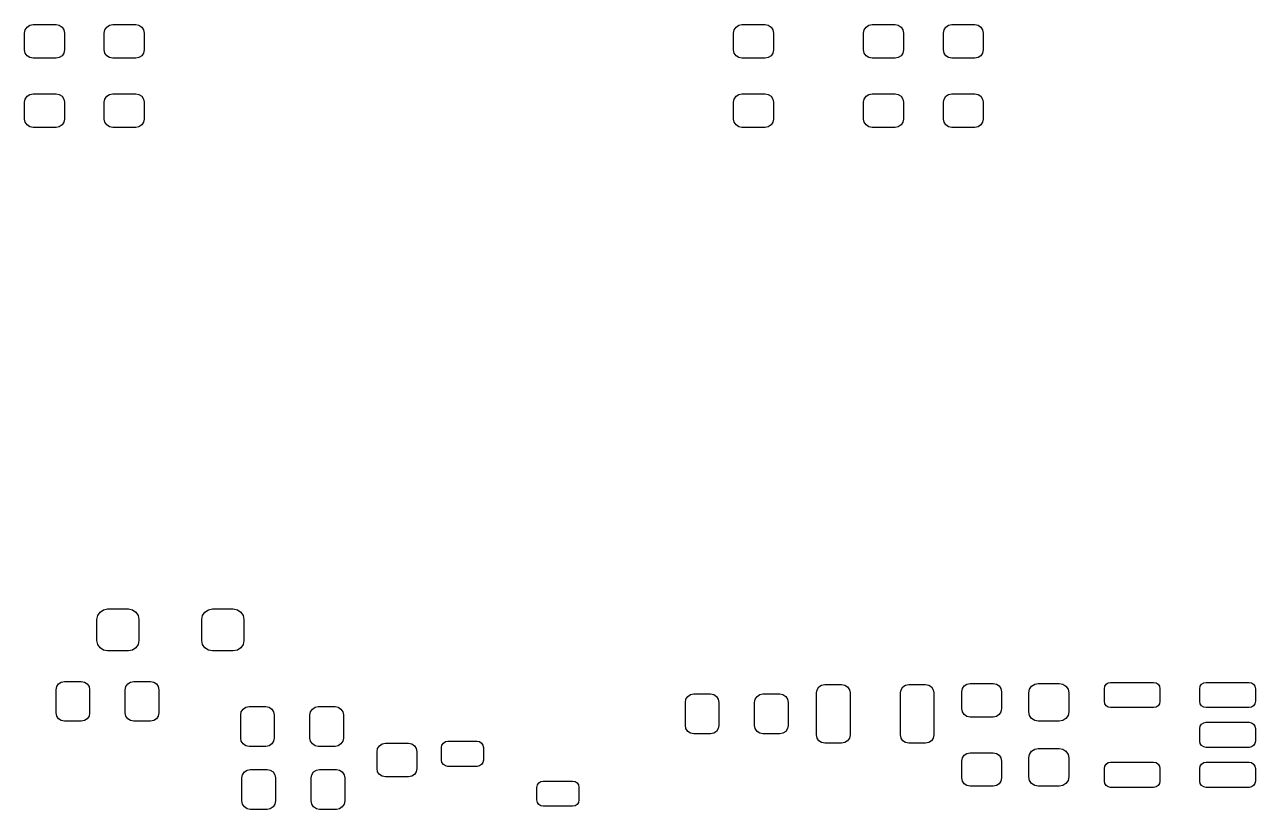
# Model space of a CAD drawing. Extents: x 0.4 to 99.5, y 0.8 to 59.5.
# Drawn here: x 48.82 to 78.16, y 30.42 to 49.12 of the extents above; entities that cross this region are included whole.
import ezdxf

# ---------------------------------------------------------------- set-up
doc = ezdxf.new("R2010")
doc.units = 0
doc.layers.add('BLACK', color=7, linetype='CONTINUOUS')

msp = doc.modelspace()

# ---------------------------------------------------------------- linework, layer by layer
at = {"layer": 'BLACK', "linetype": 'CONTINUOUS'}
for p, q in [((48.825, 48.925), (48.840224, 49.001537)), ((48.840224, 49.001537), (48.883579, 49.066421)), ((48.883579, 49.066421), (48.948463, 49.109776)), ((48.948463, 49.109776), (49.025, 49.125)), ((49.025, 49.125), (49.575, 49.125)), ((49.575, 49.125), (49.651537, 49.109776)), ((49.651537, 49.109776), (49.716421, 49.066421)), ((49.716421, 49.066421), (49.759776, 49.001537)), ((49.759776, 49.001537), (49.775, 48.925)), ((50.725, 48.925), (50.740224, 49.001537)), ((50.740224, 49.001537), (50.783579, 49.066421)), ((50.783579, 49.066421), (50.848463, 49.109776)), ((50.848463, 49.109776), (50.925, 49.125)), ((50.925, 49.125), (51.475, 49.125)), ((51.475, 49.125), (51.551537, 49.109776)), ((51.551537, 49.109776), (51.616421, 49.066421)), ((51.616421, 49.066421), (51.659776, 49.001537)), ((51.659776, 49.001537), (51.675, 48.925)), ((65.725, 48.925), (65.740224, 49.001537)), ((65.740224, 49.001537), (65.783579, 49.066421)), ((65.783579, 49.066421), (65.848463, 49.109776)), ((65.848463, 49.109776), (65.925, 49.125)), ((65.925, 49.125), (66.475, 49.125)), ((66.475, 49.125), (66.551537, 49.109776)), ((66.551537, 49.109776), (66.616421, 49.066421)), ((66.616421, 49.066421), (66.659776, 49.001537)), ((66.659776, 49.001537), (66.675, 48.925)), ((68.825, 48.925), (68.840224, 49.001537)), ((68.840224, 49.001537), (68.883579, 49.066421)), ((68.883579, 49.066421), (68.948463, 49.109776)), ((68.948463, 49.109776), (69.025, 49.125)), ((69.025, 49.125), (69.575, 49.125)), ((69.575, 49.125), (69.651537, 49.109776)), ((69.651537, 49.109776), (69.716421, 49.066421)), ((69.716421, 49.066421), (69.759776, 49.001537)), ((69.759776, 49.001537), (69.775, 48.925)), ((70.725, 48.925), (70.740224, 49.001537)), ((70.740224, 49.001537), (70.783579, 49.066421)), ((70.783579, 49.066421), (70.848463, 49.109776)), ((70.848463, 49.109776), (70.925, 49.125)), ((70.925, 49.125), (71.475, 49.125)), ((71.475, 49.125), (71.551537, 49.109776)), ((71.551537, 49.109776), (71.616421, 49.066421)), ((71.616421, 49.066421), (71.659776, 49.001537)), ((71.659776, 49.001537), (71.675, 48.925)), ((48.825, 48.525), (48.825, 48.925)), ((49.775, 48.925), (49.775, 48.525)), ((50.725, 48.525), (50.725, 48.925)), ((51.675, 48.925), (51.675, 48.525)), ((65.725, 48.525), (65.725, 48.925)), ((66.675, 48.925), (66.675, 48.525)), ((68.825, 48.525), (68.825, 48.925)), ((69.775, 48.925), (69.775, 48.525)), ((70.725, 48.525), (70.725, 48.925)), ((71.675, 48.925), (71.675, 48.525)), ((48.840224, 48.448463), (48.825, 48.525)), ((48.883579, 48.383579), (48.840224, 48.448463)), ((49.759776, 48.448463), (49.716421, 48.383579)), ((49.775, 48.525), (49.759776, 48.448463)), ((50.740224, 48.448463), (50.725, 48.525)), ((50.783579, 48.383579), (50.740224, 48.448463)), ((51.659776, 48.448463), (51.616421, 48.383579)), ((51.675, 48.525), (51.659776, 48.448463)), ((65.740224, 48.448463), (65.725, 48.525)), ((65.783579, 48.383579), (65.740224, 48.448463)), ((66.659776, 48.448463), (66.616421, 48.383579)), ((66.675, 48.525), (66.659776, 48.448463)), ((68.840224, 48.448463), (68.825, 48.525)), ((68.883579, 48.383579), (68.840224, 48.448463)), ((69.759776, 48.448463), (69.716421, 48.383579)), ((69.775, 48.525), (69.759776, 48.448463)), ((70.740224, 48.448463), (70.725, 48.525)), ((70.783579, 48.383579), (70.740224, 48.448463)), ((71.659776, 48.448463), (71.616421, 48.383579)), ((71.675, 48.525), (71.659776, 48.448463)), ((48.948463, 48.340224), (48.883579, 48.383579)), ((49.025, 48.325), (48.948463, 48.340224)), ((49.575, 48.325), (49.025, 48.325)), ((49.651537, 48.340224), (49.575, 48.325)), ((49.716421, 48.383579), (49.651537, 48.340224)), ((50.848463, 48.340224), (50.783579, 48.383579)), ((50.925, 48.325), (50.848463, 48.340224)), ((51.475, 48.325), (50.925, 48.325)), ((51.551537, 48.340224), (51.475, 48.325)), ((51.616421, 48.383579), (51.551537, 48.340224)), ((65.848463, 48.340224), (65.783579, 48.383579)), ((65.925, 48.325), (65.848463, 48.340224)), ((66.475, 48.325), (65.925, 48.325)), ((66.551537, 48.340224), (66.475, 48.325)), ((66.616421, 48.383579), (66.551537, 48.340224)), ((68.948463, 48.340224), (68.883579, 48.383579)), ((69.025, 48.325), (68.948463, 48.340224)), ((69.575, 48.325), (69.025, 48.325)), ((69.651537, 48.340224), (69.575, 48.325)), ((69.716421, 48.383579), (69.651537, 48.340224)), ((70.848463, 48.340224), (70.783579, 48.383579)), ((70.925, 48.325), (70.848463, 48.340224)), ((71.475, 48.325), (70.925, 48.325)), ((71.551537, 48.340224), (71.475, 48.325)), ((71.616421, 48.383579), (71.551537, 48.340224)), ((48.825, 47.275), (48.840224, 47.351537)), ((48.825, 46.875), (48.825, 47.275)), ((48.840224, 47.351537), (48.883579, 47.416421)), ((48.883579, 47.416421), (48.948463, 47.459776)), ((48.948463, 47.459776), (49.025, 47.475)), ((49.025, 47.475), (49.575, 47.475)), ((49.575, 47.475), (49.651537, 47.459776)), ((49.651537, 47.459776), (49.716421, 47.416421)), ((49.716421, 47.416421), (49.759776, 47.351537)), ((49.759776, 47.351537), (49.775, 47.275)), ((49.775, 47.275), (49.775, 46.875)), ((50.725, 47.275), (50.740224, 47.351537)), ((50.725, 46.875), (50.725, 47.275)), ((50.740224, 47.351537), (50.783579, 47.416421)), ((50.783579, 47.416421), (50.848463, 47.459776)), ((50.848463, 47.459776), (50.925, 47.475)), ((50.925, 47.475), (51.475, 47.475)), ((51.475, 47.475), (51.551537, 47.459776)), ((51.551537, 47.459776), (51.616421, 47.416421)), ((51.616421, 47.416421), (51.659776, 47.351537)), ((51.659776, 47.351537), (51.675, 47.275)), ((51.675, 47.275), (51.675, 46.875)), ((65.725, 47.275), (65.740224, 47.351537)), ((65.725, 46.875), (65.725, 47.275)), ((65.740224, 47.351537), (65.783579, 47.416421)), ((65.783579, 47.416421), (65.848463, 47.459776)), ((65.848463, 47.459776), (65.925, 47.475)), ((65.925, 47.475), (66.475, 47.475)), ((66.475, 47.475), (66.551537, 47.459776)), ((66.551537, 47.459776), (66.616421, 47.416421)), ((66.616421, 47.416421), (66.659776, 47.351537)), ((66.659776, 47.351537), (66.675, 47.275)), ((66.675, 47.275), (66.675, 46.875)), ((68.825, 47.275), (68.840224, 47.351537)), ((68.825, 46.875), (68.825, 47.275)), ((68.840224, 47.351537), (68.883579, 47.416421)), ((68.883579, 47.416421), (68.948463, 47.459776)), ((68.948463, 47.459776), (69.025, 47.475)), ((69.025, 47.475), (69.575, 47.475)), ((69.575, 47.475), (69.651537, 47.459776)), ((69.651537, 47.459776), (69.716421, 47.416421)), ((69.716421, 47.416421), (69.759776, 47.351537)), ((69.759776, 47.351537), (69.775, 47.275)), ((69.775, 47.275), (69.775, 46.875)), ((70.725, 47.275), (70.740224, 47.351537)), ((70.725, 46.875), (70.725, 47.275)), ((70.740224, 47.351537), (70.783579, 47.416421)), ((70.783579, 47.416421), (70.848463, 47.459776)), ((70.848463, 47.459776), (70.925, 47.475)), ((70.925, 47.475), (71.475, 47.475)), ((71.475, 47.475), (71.551537, 47.459776)), ((71.551537, 47.459776), (71.616421, 47.416421)), ((71.616421, 47.416421), (71.659776, 47.351537)), ((71.659776, 47.351537), (71.675, 47.275)), ((71.675, 47.275), (71.675, 46.875)), ((48.840224, 46.798463), (48.825, 46.875)), ((48.883579, 46.733579), (48.840224, 46.798463)), ((48.948463, 46.690224), (48.883579, 46.733579)), ((49.025, 46.675), (48.948463, 46.690224)), ((49.575, 46.675), (49.025, 46.675)), ((49.651537, 46.690224), (49.575, 46.675)), ((49.716421, 46.733579), (49.651537, 46.690224)), ((49.759776, 46.798463), (49.716421, 46.733579)), ((49.775, 46.875), (49.759776, 46.798463)), ((50.740224, 46.798463), (50.725, 46.875)), ((50.783579, 46.733579), (50.740224, 46.798463)), ((50.848463, 46.690224), (50.783579, 46.733579)), ((50.925, 46.675), (50.848463, 46.690224)), ((51.475, 46.675), (50.925, 46.675)), ((51.551537, 46.690224), (51.475, 46.675)), ((51.616421, 46.733579), (51.551537, 46.690224)), ((51.659776, 46.798463), (51.616421, 46.733579)), ((51.675, 46.875), (51.659776, 46.798463)), ((65.740224, 46.798463), (65.725, 46.875)), ((65.783579, 46.733579), (65.740224, 46.798463)), ((65.848463, 46.690224), (65.783579, 46.733579)), ((65.925, 46.675), (65.848463, 46.690224)), ((66.475, 46.675), (65.925, 46.675)), ((66.551537, 46.690224), (66.475, 46.675)), ((66.616421, 46.733579), (66.551537, 46.690224)), ((66.659776, 46.798463), (66.616421, 46.733579)), ((66.675, 46.875), (66.659776, 46.798463)), ((68.840224, 46.798463), (68.825, 46.875)), ((68.883579, 46.733579), (68.840224, 46.798463)), ((68.948463, 46.690224), (68.883579, 46.733579)), ((69.025, 46.675), (68.948463, 46.690224)), ((69.575, 46.675), (69.025, 46.675)), ((69.651537, 46.690224), (69.575, 46.675)), ((69.716421, 46.733579), (69.651537, 46.690224)), ((69.759776, 46.798463), (69.716421, 46.733579)), ((69.775, 46.875), (69.759776, 46.798463)), ((70.740224, 46.798463), (70.725, 46.875)), ((70.783579, 46.733579), (70.740224, 46.798463)), ((70.848463, 46.690224), (70.783579, 46.733579)), ((70.925, 46.675), (70.848463, 46.690224)), ((71.475, 46.675), (70.925, 46.675)), ((71.551537, 46.690224), (71.475, 46.675)), ((71.616421, 46.733579), (71.551537, 46.690224)), ((71.659776, 46.798463), (71.616421, 46.733579)), ((71.675, 46.875), (71.659776, 46.798463)), ((50.55, 34.95), (50.56903, 35.045671)), ((50.55, 34.45), (50.55, 34.95)), ((50.56903, 35.045671), (50.623223, 35.126777)), ((50.623223, 35.126777), (50.704329, 35.18097)), ((50.704329, 35.18097), (50.8, 35.2)), ((50.8, 35.2), (51.3, 35.2)), ((51.3, 35.2), (51.395671, 35.18097)), ((51.395671, 35.18097), (51.476777, 35.126777)), ((51.476777, 35.126777), (51.53097, 35.045671)), ((51.53097, 35.045671), (51.55, 34.95)), ((51.55, 34.95), (51.55, 34.45)), ((53.05, 34.95), (53.06903, 35.045671)), ((53.05, 34.45), (53.05, 34.95)), ((53.06903, 35.045671), (53.123223, 35.126777)), ((53.123223, 35.126777), (53.204329, 35.18097)), ((53.204329, 35.18097), (53.3, 35.2)), ((53.3, 35.2), (53.8, 35.2)), ((53.8, 35.2), (53.895671, 35.18097)), ((53.895671, 35.18097), (53.976777, 35.126777)), ((53.976777, 35.126777), (54.03097, 35.045671)), ((54.03097, 35.045671), (54.05, 34.95)), ((54.05, 34.95), (54.05, 34.45)), ((50.56903, 34.354329), (50.55, 34.45)), ((50.623223, 34.273223), (50.56903, 34.354329)), ((51.53097, 34.354329), (51.476777, 34.273223)), ((51.55, 34.45), (51.53097, 34.354329)), ((53.06903, 34.354329), (53.05, 34.45)), ((53.123223, 34.273223), (53.06903, 34.354329)), ((54.03097, 34.354329), (53.976777, 34.273223)), ((54.05, 34.45), (54.03097, 34.354329)), ((50.704329, 34.21903), (50.623223, 34.273223)), ((50.8, 34.2), (50.704329, 34.21903)), ((51.3, 34.2), (50.8, 34.2)), ((51.395671, 34.21903), (51.3, 34.2)), ((51.476777, 34.273223), (51.395671, 34.21903)), ((53.204329, 34.21903), (53.123223, 34.273223)), ((53.3, 34.2), (53.204329, 34.21903)), ((53.8, 34.2), (53.3, 34.2)), ((53.895671, 34.21903), (53.8, 34.2)), ((53.976777, 34.273223), (53.895671, 34.21903)), ((49.633579, 33.416421), (49.698463, 33.459776)), ((49.698463, 33.459776), (49.775, 33.475)), ((49.775, 33.475), (50.175, 33.475)), ((50.175, 33.475), (50.251537, 33.459776)), ((50.251537, 33.459776), (50.316421, 33.416421)), ((51.283579, 33.416421), (51.348463, 33.459776)), ((51.348463, 33.459776), (51.425, 33.475)), ((51.425, 33.475), (51.825, 33.475)), ((51.825, 33.475), (51.901537, 33.459776)), ((51.901537, 33.459776), (51.966421, 33.416421)), ((74.655097, 33.438582), (74.7125, 33.45)), ((74.7125, 33.45), (75.7375, 33.45)), ((75.7375, 33.45), (75.794903, 33.438582)), ((76.930097, 33.438582), (76.9875, 33.45)), ((76.9875, 33.45), (78.0125, 33.45)), ((78.0125, 33.45), (78.069903, 33.438582)), ((49.575, 33.275), (49.590224, 33.351537)), ((49.575, 32.725), (49.575, 33.275)), ((49.590224, 33.351537), (49.633579, 33.416421)), ((50.316421, 33.416421), (50.359776, 33.351537)), ((50.359776, 33.351537), (50.375, 33.275)), ((50.375, 33.275), (50.375, 32.725)), ((51.225, 33.275), (51.240224, 33.351537)), ((51.225, 32.725), (51.225, 33.275)), ((51.240224, 33.351537), (51.283579, 33.416421)), ((51.966421, 33.416421), (52.009776, 33.351537)), ((52.009776, 33.351537), (52.025, 33.275)), ((52.025, 33.275), (52.025, 32.725)), ((64.633579, 33.116421), (64.698463, 33.159776)), ((64.698463, 33.159776), (64.775, 33.175)), ((64.775, 33.175), (65.175, 33.175)), ((65.175, 33.175), (65.251537, 33.159776)), ((65.251537, 33.159776), (65.316421, 33.116421)), ((66.283579, 33.116421), (66.348463, 33.159776)), ((66.348463, 33.159776), (66.425, 33.175)), ((66.425, 33.175), (66.825, 33.175)), ((66.825, 33.175), (66.901537, 33.159776)), ((66.901537, 33.159776), (66.966421, 33.116421)), ((67.7, 33.2), (67.715224, 33.276537)), ((67.7, 32.2), (67.7, 33.2)), ((67.715224, 33.276537), (67.758579, 33.341421)), ((67.758579, 33.341421), (67.823463, 33.384776)), ((67.823463, 33.384776), (67.9, 33.4)), ((67.9, 33.4), (68.3, 33.4)), ((68.3, 33.4), (68.376537, 33.384776)), ((68.376537, 33.384776), (68.441421, 33.341421)), ((68.441421, 33.341421), (68.484776, 33.276537)), ((68.484776, 33.276537), (68.5, 33.2)), ((68.5, 33.2), (68.5, 32.2)), ((69.7, 33.2), (69.715224, 33.276537)), ((69.7, 32.2), (69.7, 33.2)), ((69.715224, 33.276537), (69.758579, 33.341421)), ((69.758579, 33.341421), (69.823463, 33.384776)), ((69.823463, 33.384776), (69.9, 33.4)), ((69.9, 33.4), (70.3, 33.4)), ((70.3, 33.4), (70.376537, 33.384776)), ((70.376537, 33.384776), (70.441421, 33.341421)), ((70.441421, 33.341421), (70.484776, 33.276537)), ((70.484776, 33.276537), (70.5, 33.2)), ((70.5, 33.2), (70.5, 32.2)), ((71.163361, 33.225), (71.178585, 33.301537)), ((71.163361, 32.825), (71.163361, 33.225)), ((71.178585, 33.301537), (71.22194, 33.366421)), ((71.22194, 33.366421), (71.286824, 33.409776)), ((71.286824, 33.409776), (71.363361, 33.425)), ((71.363361, 33.425), (71.913361, 33.425)), ((71.913361, 33.425), (71.989898, 33.409776)), ((71.989898, 33.409776), (72.054782, 33.366421)), ((72.054782, 33.366421), (72.098137, 33.301537)), ((72.098137, 33.301537), (72.113361, 33.225)), ((72.113361, 33.225), (72.113361, 32.825)), ((72.763361, 33.2), (72.780488, 33.286104)), ((72.763361, 32.75), (72.763361, 33.2)), ((72.780488, 33.286104), (72.829262, 33.359099)), ((72.829262, 33.359099), (72.902257, 33.407873)), ((72.902257, 33.407873), (72.988361, 33.425)), ((72.988361, 33.425), (73.488361, 33.425)), ((73.488361, 33.425), (73.574465, 33.407873)), ((73.574465, 33.407873), (73.64746, 33.359099)), ((73.64746, 33.359099), (73.696234, 33.286104)), ((73.696234, 33.286104), (73.713361, 33.2)), ((73.713361, 33.2), (73.713361, 32.75)), ((74.5625, 33.3), (74.573918, 33.357403)), ((74.5625, 33), (74.5625, 33.3)), ((74.573918, 33.357403), (74.606434, 33.406066)), ((74.606434, 33.406066), (74.655097, 33.438582)), ((75.794903, 33.438582), (75.843566, 33.406066)), ((75.843566, 33.406066), (75.876082, 33.357403)), ((75.876082, 33.357403), (75.8875, 33.3)), ((75.8875, 33.3), (75.8875, 33)), ((76.8375, 33.3), (76.848918, 33.357403)), ((76.8375, 33), (76.8375, 33.3)), ((76.848918, 33.357403), (76.881434, 33.406066)), ((76.881434, 33.406066), (76.930097, 33.438582)), ((78.069903, 33.438582), (78.118566, 33.406066)), ((78.118566, 33.406066), (78.151082, 33.357403)), ((78.151082, 33.357403), (78.1625, 33.3)), ((78.1625, 33.3), (78.1625, 33)), ((54.033579, 32.816421), (54.098463, 32.859776)), ((54.098463, 32.859776), (54.175, 32.875)), ((54.175, 32.875), (54.575, 32.875)), ((54.575, 32.875), (54.651537, 32.859776)), ((54.651537, 32.859776), (54.716421, 32.816421)), ((55.683579, 32.816421), (55.748463, 32.859776)), ((55.748463, 32.859776), (55.825, 32.875)), ((55.825, 32.875), (56.225, 32.875)), ((56.225, 32.875), (56.301537, 32.859776)), ((56.301537, 32.859776), (56.366421, 32.816421)), ((64.575, 32.975), (64.590224, 33.051537)), ((64.575, 32.425), (64.575, 32.975)), ((64.590224, 33.051537), (64.633579, 33.116421)), ((65.316421, 33.116421), (65.359776, 33.051537)), ((65.359776, 33.051537), (65.375, 32.975)), ((65.375, 32.975), (65.375, 32.425)), ((66.225, 32.975), (66.240224, 33.051537)), ((66.225, 32.425), (66.225, 32.975)), ((66.240224, 33.051537), (66.283579, 33.116421)), ((66.966421, 33.116421), (67.009776, 33.051537)), ((67.009776, 33.051537), (67.025, 32.975)), ((67.025, 32.975), (67.025, 32.425)), ((74.573918, 32.942597), (74.5625, 33)), ((74.606434, 32.893934), (74.573918, 32.942597)), ((74.655097, 32.861418), (74.606434, 32.893934)), ((74.7125, 32.85), (74.655097, 32.861418)), ((75.794903, 32.861418), (75.7375, 32.85)), ((75.843566, 32.893934), (75.794903, 32.861418)), ((75.876082, 32.942597), (75.843566, 32.893934)), ((75.8875, 33), (75.876082, 32.942597)), ((76.848918, 32.942597), (76.8375, 33)), ((76.881434, 32.893934), (76.848918, 32.942597)), ((76.930097, 32.861418), (76.881434, 32.893934)), ((76.9875, 32.85), (76.930097, 32.861418)), ((78.069903, 32.861418), (78.0125, 32.85)), ((78.118566, 32.893934), (78.069903, 32.861418)), ((78.151082, 32.942597), (78.118566, 32.893934)), ((78.1625, 33), (78.151082, 32.942597)), ((49.590224, 32.648463), (49.575, 32.725)), ((49.633579, 32.583579), (49.590224, 32.648463)), ((49.698463, 32.540224), (49.633579, 32.583579)), ((50.316421, 32.583579), (50.251537, 32.540224)), ((50.359776, 32.648463), (50.316421, 32.583579)), ((50.375, 32.725), (50.359776, 32.648463)), ((51.240224, 32.648463), (51.225, 32.725)), ((51.283579, 32.583579), (51.240224, 32.648463)), ((51.348463, 32.540224), (51.283579, 32.583579)), ((51.966421, 32.583579), (51.901537, 32.540224)), ((52.009776, 32.648463), (51.966421, 32.583579)), ((52.025, 32.725), (52.009776, 32.648463)), ((53.975, 32.675), (53.990224, 32.751537)), ((53.975, 32.125), (53.975, 32.675)), ((53.990224, 32.751537), (54.033579, 32.816421)), ((54.716421, 32.816421), (54.759776, 32.751537)), ((54.759776, 32.751537), (54.775, 32.675)), ((54.775, 32.675), (54.775, 32.125)), ((55.625, 32.675), (55.640224, 32.751537)), ((55.625, 32.125), (55.625, 32.675)), ((55.640224, 32.751537), (55.683579, 32.816421)), ((56.366421, 32.816421), (56.409776, 32.751537)), ((56.409776, 32.751537), (56.425, 32.675)), ((56.425, 32.675), (56.425, 32.125)), ((71.178585, 32.748463), (71.163361, 32.825)), ((71.22194, 32.683579), (71.178585, 32.748463)), ((71.286824, 32.640224), (71.22194, 32.683579)), ((71.363361, 32.625), (71.286824, 32.640224)), ((71.913361, 32.625), (71.363361, 32.625)), ((71.989898, 32.640224), (71.913361, 32.625)), ((72.054782, 32.683579), (71.989898, 32.640224)), ((72.098137, 32.748463), (72.054782, 32.683579)), ((72.113361, 32.825), (72.098137, 32.748463)), ((72.780488, 32.663896), (72.763361, 32.75)), ((72.829262, 32.590901), (72.780488, 32.663896)), ((72.902257, 32.542127), (72.829262, 32.590901)), ((73.64746, 32.590901), (73.574465, 32.542127)), ((73.696234, 32.663896), (73.64746, 32.590901)), ((73.713361, 32.75), (73.696234, 32.663896)), ((75.7375, 32.85), (74.7125, 32.85)), ((78.0125, 32.85), (76.9875, 32.85)), ((49.775, 32.525), (49.698463, 32.540224)), ((50.175, 32.525), (49.775, 32.525)), ((50.251537, 32.540224), (50.175, 32.525)), ((51.425, 32.525), (51.348463, 32.540224)), ((51.825, 32.525), (51.425, 32.525)), ((51.901537, 32.540224), (51.825, 32.525)), ((64.590224, 32.348463), (64.575, 32.425)), ((64.633579, 32.283579), (64.590224, 32.348463)), ((64.698463, 32.240224), (64.633579, 32.283579)), ((65.316421, 32.283579), (65.251537, 32.240224)), ((65.359776, 32.348463), (65.316421, 32.283579)), ((65.375, 32.425), (65.359776, 32.348463)), ((66.240224, 32.348463), (66.225, 32.425)), ((66.283579, 32.283579), (66.240224, 32.348463)), ((66.348463, 32.240224), (66.283579, 32.283579)), ((66.966421, 32.283579), (66.901537, 32.240224)), ((67.009776, 32.348463), (66.966421, 32.283579)), ((67.025, 32.425), (67.009776, 32.348463)), ((72.988361, 32.525), (72.902257, 32.542127)), ((73.488361, 32.525), (72.988361, 32.525)), ((73.574465, 32.542127), (73.488361, 32.525)), ((76.8375, 32.35), (76.848918, 32.407403)), ((76.8375, 32.05), (76.8375, 32.35)), ((76.848918, 32.407403), (76.881434, 32.456066)), ((76.881434, 32.456066), (76.930097, 32.488582)), ((76.930097, 32.488582), (76.9875, 32.5)), ((76.9875, 32.5), (78.0125, 32.5)), ((78.0125, 32.5), (78.069903, 32.488582)), ((78.069903, 32.488582), (78.118566, 32.456066)), ((78.118566, 32.456066), (78.151082, 32.407403)), ((78.151082, 32.407403), (78.1625, 32.35)), ((78.1625, 32.35), (78.1625, 32.05)), ((53.990224, 32.048463), (53.975, 32.125)), ((54.033579, 31.983579), (53.990224, 32.048463)), ((54.098463, 31.940224), (54.033579, 31.983579)), ((54.716421, 31.983579), (54.651537, 31.940224)), ((54.759776, 32.048463), (54.716421, 31.983579)), ((54.775, 32.125), (54.759776, 32.048463)), ((55.640224, 32.048463), (55.625, 32.125)), ((55.683579, 31.983579), (55.640224, 32.048463)), ((55.748463, 31.940224), (55.683579, 31.983579)), ((56.366421, 31.983579), (56.301537, 31.940224)), ((56.409776, 32.048463), (56.366421, 31.983579)), ((56.425, 32.125), (56.409776, 32.048463)), ((57.283579, 31.941421), (57.348463, 31.984776)), ((57.348463, 31.984776), (57.425, 32)), ((57.425, 32), (57.975, 32)), ((57.975, 32), (58.051537, 31.984776)), ((58.051537, 31.984776), (58.116421, 31.941421)), ((58.773918, 31.957403), (58.806434, 32.006066)), ((58.806434, 32.006066), (58.855097, 32.038582)), ((58.855097, 32.038582), (58.9125, 32.05)), ((58.9125, 32.05), (59.6125, 32.05)), ((59.6125, 32.05), (59.669903, 32.038582)), ((59.669903, 32.038582), (59.718566, 32.006066)), ((59.718566, 32.006066), (59.751082, 31.957403)), ((64.775, 32.225), (64.698463, 32.240224)), ((65.175, 32.225), (64.775, 32.225)), ((65.251537, 32.240224), (65.175, 32.225)), ((66.425, 32.225), (66.348463, 32.240224)), ((66.825, 32.225), (66.425, 32.225)), ((66.901537, 32.240224), (66.825, 32.225)), ((67.715224, 32.123463), (67.7, 32.2)), ((67.758579, 32.058579), (67.715224, 32.123463)), ((67.823463, 32.015224), (67.758579, 32.058579)), ((67.9, 32), (67.823463, 32.015224)), ((68.3, 32), (67.9, 32)), ((68.376537, 32.015224), (68.3, 32)), ((68.441421, 32.058579), (68.376537, 32.015224)), ((68.484776, 32.123463), (68.441421, 32.058579)), ((68.5, 32.2), (68.484776, 32.123463)), ((69.715224, 32.123463), (69.7, 32.2)), ((69.758579, 32.058579), (69.715224, 32.123463)), ((69.823463, 32.015224), (69.758579, 32.058579)), ((69.9, 32), (69.823463, 32.015224)), ((70.3, 32), (69.9, 32)), ((70.376537, 32.015224), (70.3, 32)), ((70.441421, 32.058579), (70.376537, 32.015224)), ((70.484776, 32.123463), (70.441421, 32.058579)), ((70.5, 32.2), (70.484776, 32.123463)), ((76.848918, 31.992597), (76.8375, 32.05)), ((76.881434, 31.943934), (76.848918, 31.992597)), ((78.151082, 31.992597), (78.118566, 31.943934)), ((78.1625, 32.05), (78.151082, 31.992597)), ((54.175, 31.925), (54.098463, 31.940224)), ((54.575, 31.925), (54.175, 31.925)), ((54.651537, 31.940224), (54.575, 31.925)), ((55.825, 31.925), (55.748463, 31.940224)), ((56.225, 31.925), (55.825, 31.925)), ((56.301537, 31.940224), (56.225, 31.925)), ((57.225, 31.8), (57.240224, 31.876537)), ((57.225, 31.4), (57.225, 31.8)), ((57.240224, 31.876537), (57.283579, 31.941421)), ((58.116421, 31.941421), (58.159776, 31.876537)), ((58.159776, 31.876537), (58.175, 31.8)), ((58.175, 31.8), (58.175, 31.4)), ((58.7625, 31.9), (58.773918, 31.957403)), ((58.7625, 31.6), (58.7625, 31.9)), ((59.751082, 31.957403), (59.7625, 31.9)), ((59.7625, 31.9), (59.7625, 31.6)), ((71.178585, 31.651537), (71.22194, 31.716421)), ((71.22194, 31.716421), (71.286824, 31.759776)), ((71.286824, 31.759776), (71.363361, 31.775)), ((71.363361, 31.775), (71.913361, 31.775)), ((71.913361, 31.775), (71.989898, 31.759776)), ((71.989898, 31.759776), (72.054782, 31.716421)), ((72.054782, 31.716421), (72.098137, 31.651537)), ((72.763361, 31.65), (72.780488, 31.736104)), ((72.780488, 31.736104), (72.829262, 31.809099)), ((72.829262, 31.809099), (72.902257, 31.857873)), ((72.902257, 31.857873), (72.988361, 31.875)), ((72.988361, 31.875), (73.488361, 31.875)), ((73.488361, 31.875), (73.574465, 31.857873)), ((73.574465, 31.857873), (73.64746, 31.809099)), ((73.64746, 31.809099), (73.696234, 31.736104)), ((73.696234, 31.736104), (73.713361, 31.65)), ((76.930097, 31.911418), (76.881434, 31.943934)), ((76.9875, 31.9), (76.930097, 31.911418)), ((78.0125, 31.9), (76.9875, 31.9)), ((78.069903, 31.911418), (78.0125, 31.9)), ((78.118566, 31.943934), (78.069903, 31.911418)), ((57.240224, 31.323463), (57.225, 31.4)), ((58.175, 31.4), (58.159776, 31.323463)), ((58.773918, 31.542597), (58.7625, 31.6)), ((58.806434, 31.493934), (58.773918, 31.542597)), ((58.855097, 31.461418), (58.806434, 31.493934)), ((58.9125, 31.45), (58.855097, 31.461418)), ((59.6125, 31.45), (58.9125, 31.45)), ((59.669903, 31.461418), (59.6125, 31.45)), ((59.718566, 31.493934), (59.669903, 31.461418)), ((59.751082, 31.542597), (59.718566, 31.493934)), ((59.7625, 31.6), (59.751082, 31.542597)), ((71.163361, 31.575), (71.178585, 31.651537)), ((71.163361, 31.175), (71.163361, 31.575)), ((72.098137, 31.651537), (72.113361, 31.575)), ((72.113361, 31.575), (72.113361, 31.175)), ((72.763361, 31.2), (72.763361, 31.65)), ((73.713361, 31.65), (73.713361, 31.2)), ((74.5625, 31.4), (74.573918, 31.457403)), ((74.5625, 31.1), (74.5625, 31.4)), ((74.573918, 31.457403), (74.606434, 31.506066)), ((74.606434, 31.506066), (74.655097, 31.538582)), ((74.655097, 31.538582), (74.7125, 31.55)), ((74.7125, 31.55), (75.7375, 31.55)), ((75.7375, 31.55), (75.794903, 31.538582)), ((75.794903, 31.538582), (75.843566, 31.506066)), ((75.843566, 31.506066), (75.876082, 31.457403)), ((75.876082, 31.457403), (75.8875, 31.4)), ((75.8875, 31.4), (75.8875, 31.1)), ((76.8375, 31.4), (76.848918, 31.457403)), ((76.8375, 31.1), (76.8375, 31.4)), ((76.848918, 31.457403), (76.881434, 31.506066)), ((76.881434, 31.506066), (76.930097, 31.538582)), ((76.930097, 31.538582), (76.9875, 31.55)), ((76.9875, 31.55), (78.0125, 31.55)), ((78.0125, 31.55), (78.069903, 31.538582)), ((78.069903, 31.538582), (78.118566, 31.506066)), ((78.118566, 31.506066), (78.151082, 31.457403)), ((78.151082, 31.457403), (78.1625, 31.4)), ((78.1625, 31.4), (78.1625, 31.1)), ((54.005375, 31.175), (54.020599, 31.251537)), ((54.005375, 30.625), (54.005375, 31.175)), ((54.020599, 31.251537), (54.063954, 31.316421)), ((54.063954, 31.316421), (54.128838, 31.359776)), ((54.128838, 31.359776), (54.205375, 31.375)), ((54.205375, 31.375), (54.605375, 31.375)), ((54.605375, 31.375), (54.681912, 31.359776)), ((54.681912, 31.359776), (54.746796, 31.316421)), ((54.746796, 31.316421), (54.790151, 31.251537)), ((54.790151, 31.251537), (54.805375, 31.175)), ((54.805375, 31.175), (54.805375, 30.625)), ((55.655375, 31.175), (55.670599, 31.251537)), ((55.655375, 30.625), (55.655375, 31.175)), ((55.670599, 31.251537), (55.713954, 31.316421)), ((55.713954, 31.316421), (55.778838, 31.359776)), ((55.778838, 31.359776), (55.855375, 31.375)), ((55.855375, 31.375), (56.255375, 31.375)), ((56.255375, 31.375), (56.331912, 31.359776)), ((56.331912, 31.359776), (56.396796, 31.316421)), ((56.396796, 31.316421), (56.440151, 31.251537)), ((56.440151, 31.251537), (56.455375, 31.175)), ((56.455375, 31.175), (56.455375, 30.625)), ((57.283579, 31.258579), (57.240224, 31.323463)), ((57.348463, 31.215224), (57.283579, 31.258579)), ((57.425, 31.2), (57.348463, 31.215224)), ((57.975, 31.2), (57.425, 31.2)), ((58.051537, 31.215224), (57.975, 31.2)), ((58.116421, 31.258579), (58.051537, 31.215224)), ((58.159776, 31.323463), (58.116421, 31.258579)), ((61.130097, 31.088582), (61.1875, 31.1)), ((61.1875, 31.1), (61.8875, 31.1)), ((61.8875, 31.1), (61.944903, 31.088582)), ((71.178585, 31.098463), (71.163361, 31.175)), ((71.22194, 31.033579), (71.178585, 31.098463)), ((72.098137, 31.098463), (72.054782, 31.033579)), ((72.113361, 31.175), (72.098137, 31.098463)), ((72.780488, 31.113896), (72.763361, 31.2)), ((72.829262, 31.040901), (72.780488, 31.113896)), ((73.696234, 31.113896), (73.64746, 31.040901)), ((73.713361, 31.2), (73.696234, 31.113896)), ((74.573918, 31.042597), (74.5625, 31.1)), ((75.8875, 31.1), (75.876082, 31.042597)), ((76.848918, 31.042597), (76.8375, 31.1)), ((78.1625, 31.1), (78.151082, 31.042597)), ((61.0375, 30.95), (61.048918, 31.007403)), ((61.0375, 30.65), (61.0375, 30.95)), ((61.048918, 31.007403), (61.081434, 31.056066)), ((61.081434, 31.056066), (61.130097, 31.088582)), ((61.944903, 31.088582), (61.993566, 31.056066)), ((61.993566, 31.056066), (62.026082, 31.007403)), ((62.026082, 31.007403), (62.0375, 30.95)), ((62.0375, 30.95), (62.0375, 30.65)), ((71.286824, 30.990224), (71.22194, 31.033579)), ((71.363361, 30.975), (71.286824, 30.990224)), ((71.913361, 30.975), (71.363361, 30.975)), ((71.989898, 30.990224), (71.913361, 30.975)), ((72.054782, 31.033579), (71.989898, 30.990224)), ((72.902257, 30.992127), (72.829262, 31.040901)), ((72.988361, 30.975), (72.902257, 30.992127)), ((73.488361, 30.975), (72.988361, 30.975)), ((73.574465, 30.992127), (73.488361, 30.975)), ((73.64746, 31.040901), (73.574465, 30.992127)), ((74.606434, 30.993934), (74.573918, 31.042597)), ((74.655097, 30.961418), (74.606434, 30.993934)), ((74.7125, 30.95), (74.655097, 30.961418)), ((75.7375, 30.95), (74.7125, 30.95)), ((75.794903, 30.961418), (75.7375, 30.95)), ((75.843566, 30.993934), (75.794903, 30.961418)), ((75.876082, 31.042597), (75.843566, 30.993934)), ((76.881434, 30.993934), (76.848918, 31.042597)), ((76.930097, 30.961418), (76.881434, 30.993934)), ((76.9875, 30.95), (76.930097, 30.961418)), ((78.0125, 30.95), (76.9875, 30.95)), ((78.069903, 30.961418), (78.0125, 30.95)), ((78.118566, 30.993934), (78.069903, 30.961418)), ((78.151082, 31.042597), (78.118566, 30.993934)), ((54.020599, 30.548463), (54.005375, 30.625)), ((54.063954, 30.483579), (54.020599, 30.548463)), ((54.790151, 30.548463), (54.746796, 30.483579)), ((54.805375, 30.625), (54.790151, 30.548463)), ((55.670599, 30.548463), (55.655375, 30.625)), ((55.713954, 30.483579), (55.670599, 30.548463)), ((56.440151, 30.548463), (56.396796, 30.483579)), ((56.455375, 30.625), (56.440151, 30.548463)), ((61.048918, 30.592597), (61.0375, 30.65)), ((61.081434, 30.543934), (61.048918, 30.592597)), ((61.130097, 30.511418), (61.081434, 30.543934)), ((61.1875, 30.5), (61.130097, 30.511418)), ((61.944903, 30.511418), (61.8875, 30.5)), ((61.993566, 30.543934), (61.944903, 30.511418)), ((62.026082, 30.592597), (61.993566, 30.543934)), ((62.0375, 30.65), (62.026082, 30.592597)), ((54.128838, 30.440224), (54.063954, 30.483579)), ((54.205375, 30.425), (54.128838, 30.440224)), ((54.605375, 30.425), (54.205375, 30.425)), ((54.681912, 30.440224), (54.605375, 30.425)), ((54.746796, 30.483579), (54.681912, 30.440224)), ((55.778838, 30.440224), (55.713954, 30.483579)), ((55.855375, 30.425), (55.778838, 30.440224)), ((56.255375, 30.425), (55.855375, 30.425)), ((56.331912, 30.440224), (56.255375, 30.425)), ((56.396796, 30.483579), (56.331912, 30.440224)), ((61.8875, 30.5), (61.1875, 30.5))]:
    msp.add_line(p, q, dxfattribs=at)

doc.saveas('drawing.dxf')
